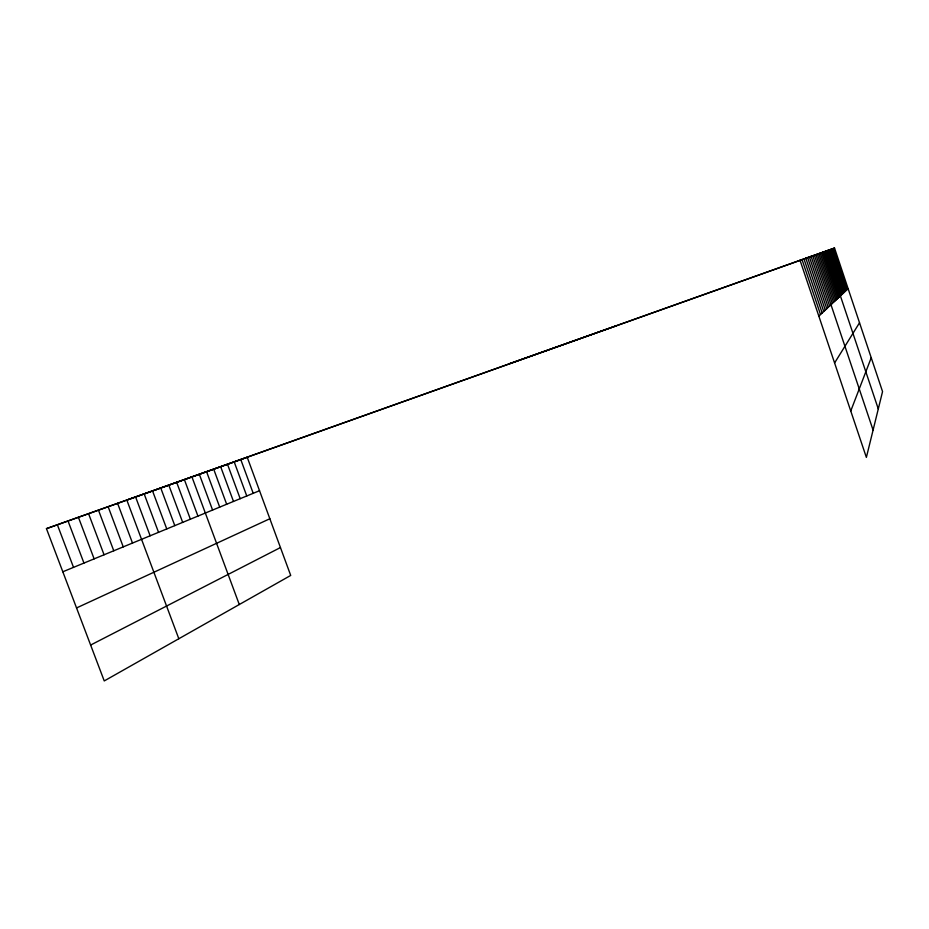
<?xml version="1.0" encoding="UTF-8"?>
<svg xmlns="http://www.w3.org/2000/svg" width="929" height="929" viewBox="0 0 929 929"><rect width="100%" height="100%" fill="white"/><g stroke="black" fill="none" stroke-linecap="round" stroke-linejoin="round"><path stroke-width="1.39" d="M850.755 411.001L871.228 357.746M834.59 362.96L859.522 322.769M818.821 316.104L848.119 288.698M90.624 645.051L280.453 547.553M76.538 607.938L269.851 518.742M62.824 571.776L259.528 490.709M46.45 528.647L247.23 457.289L290.707 575.434L104.245 680.934L46.45 528.647L834.532 248.066L882.55 391.585L866.374 457.405L799.997 260.155M834.532 248.066L126.832 500.081L178.821 638.746M508.535 364.005L615.962 325.928M57.366 524.769L73.519 567.364M88.569 513.679L104.06 554.776M78.419 517.29L94.131 558.875M68.026 520.983L83.947 563.067M117.6 503.367L132.499 543.059M108.147 506.723L123.243 546.879M98.474 510.16L113.768 550.781M160.763 488.015L174.791 525.628M152.553 490.942L166.755 528.938M144.169 493.914L158.534 532.329M135.599 496.969L150.138 535.789M191.943 476.937L239.287 604.524M184.383 479.619L197.935 516.094M176.673 482.36L190.387 519.206M168.811 485.159L182.676 522.377M227.5 464.303L240.193 498.676M220.672 466.73L233.493 501.439M213.705 469.203L226.664 504.25M206.586 471.735L219.697 507.118M199.34 474.313L212.59 510.056M240.785 459.576L253.211 493.311M234.201 461.922L246.766 495.97M821.55 252.607L837.099 299.01M820.179 253.094L835.949 300.09M818.774 253.582L834.753 301.205M817.334 254.081L833.534 302.343M815.859 254.604L832.279 303.516M814.338 255.138L873.086 430.115M812.724 255.696L829.62 306.001M811.063 256.276L828.215 307.325M809.356 256.88L826.764 308.672M807.603 257.496L825.277 310.077M805.791 258.123L823.733 311.517M803.922 258.785L822.153 312.992M801.982 259.458L820.516 314.525M833.487 248.438L847.236 289.523M832.419 248.809L846.331 290.382M831.316 249.193L845.402 291.241M830.201 249.587L844.449 292.136M829.051 249.982L843.474 293.041M827.878 250.4L842.475 293.982M826.671 250.818L841.453 294.934M825.44 251.248L878.288 408.946M824.174 251.689L839.34 296.92M822.873 252.142L838.237 297.954"/></g></svg>
